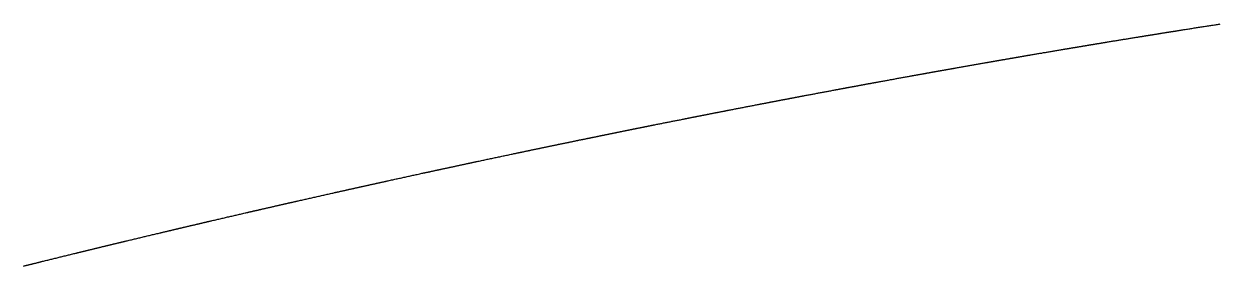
# Model space of a CAD drawing. Header units: millimetres. Extents: x 0 to 2438, y 0 to 1219.
# Drawn here: x 779.958 to 782.668, y 122.221 to 122.769 of the extents above; entities that cross this region are included whole.
import ezdxf

# ---------------------------------------------------------------- set-up
doc = ezdxf.new("R2010")
doc.units = ezdxf.units.MM
doc.layers.add('CUT', color=7, linetype='Continuous')

msp = doc.modelspace()

# ---------------------------------------------------------------- linework, layer by layer
at = {"layer": 'CUT'}
msp.add_lwpolyline([(779.9572, 122.2208), (779.9583, 122.2211), (779.9595, 122.2214), (779.9606, 122.2217), (779.9618, 122.222), (779.963, 122.2223), (779.9641, 122.2225), (779.9653, 122.2228), (779.9664, 122.2231), (779.9676, 122.2234), (779.9688, 122.2237), (779.9699, 122.224), (779.9711, 122.2243), (779.9723, 122.2246), (779.9734, 122.2249), (779.9746, 122.2251), (779.9757, 122.2254), (779.9769, 122.2257), (779.9781, 122.226), (779.9792, 122.2263), (779.9804, 122.2266), (779.9815, 122.2269), (779.9827, 122.2272), (779.9839, 122.2274), (779.985, 122.2277), (779.9862, 122.228), (779.9873, 122.2283), (779.9885, 122.2286), (779.9896, 122.2289), (779.9908, 122.2292), (779.992, 122.2295), (779.9932, 122.2298), (779.9944, 122.2301), (779.9955, 122.2303), (779.9964, 122.2306), (779.9974, 122.2308), (779.9986, 122.2311), (780.0001, 122.2315), (780.0021, 122.232), (780.0044, 122.2325), (780.007, 122.2332), (780.0095, 122.2338), (780.012, 122.2344), (780.0143, 122.235), (780.0166, 122.2355), (780.0189, 122.2361), (780.0212, 122.2367), (780.0236, 122.2372), (780.026, 122.2378), (780.0283, 122.2384), (780.0307, 122.239), (780.033, 122.2396), (780.0354, 122.2401), (780.0377, 122.2407), (780.0401, 122.2413), (780.0424, 122.2419), (780.0448, 122.2424), (780.0471, 122.243), (780.0495, 122.2436), (780.0519, 122.2442), (780.0542, 122.2448), (780.0565, 122.2453), (780.0588, 122.2459), (780.0611, 122.2465), (780.0635, 122.247), (780.0659, 122.2476), (780.0685, 122.2482), (780.071, 122.2489), (780.0733, 122.2494), (780.0753, 122.2499), (780.0769, 122.2503), (780.0781, 122.2506), (780.0791, 122.2508), (780.0801, 122.2511), (780.0812, 122.2513), (780.0824, 122.2516), (780.0836, 122.2519), (780.0848, 122.2522), (780.0861, 122.2525), (780.0872, 122.2528), (780.0884, 122.2531), (780.0896, 122.2534), (780.0908, 122.2537), (780.092, 122.254), (780.0932, 122.2543), (780.0944, 122.2546), (780.0955, 122.2548), (780.0967, 122.2551), (780.0979, 122.2554), (780.0991, 122.2557), (780.1003, 122.256), (780.1015, 122.2563), (780.1027, 122.2566), (780.1039, 122.2569), (780.1051, 122.2572), (780.1062, 122.2574), (780.1074, 122.2577), (780.1086, 122.258), (780.1098, 122.2583), (780.111, 122.2586), (780.1122, 122.2589), (780.1134, 122.2592), (780.1146, 122.2595), (780.1158, 122.2598), (780.1169, 122.26), (780.1181, 122.2603), (780.1193, 122.2606), (780.1205, 122.2609), (780.1217, 122.2612), (780.1229, 122.2615), (780.1241, 122.2618), (780.1253, 122.2621), (780.1265, 122.2624), (780.1276, 122.2626), (780.1288, 122.2629), (780.13, 122.2632), (780.1312, 122.2635), (780.1324, 122.2638), (780.1336, 122.2641), (780.1348, 122.2644), (780.136, 122.2647), (780.1372, 122.2649), (780.1384, 122.2652), (780.1395, 122.2655), (780.1407, 122.2658), (780.1419, 122.2661), (780.1431, 122.2664), (780.1443, 122.2667), (780.1455, 122.267), (780.1467, 122.2672), (780.1479, 122.2675), (780.1491, 122.2678), (780.1503, 122.2681), (780.1514, 122.2684), (780.1526, 122.2687), (780.1538, 122.269), (780.155, 122.2693), (780.1562, 122.2695), (780.1574, 122.2698), (780.1586, 122.2701), (780.1598, 122.2704), (780.161, 122.2707), (780.1621, 122.271), (780.1633, 122.2713), (780.1645, 122.2715), (780.1657, 122.2718), (780.1669, 122.2721), (780.1681, 122.2724), (780.1693, 122.2727), (780.1705, 122.273), (780.1717, 122.2733), (780.1729, 122.2736), (780.1741, 122.2738), (780.1752, 122.2741), (780.1764, 122.2744), (780.1776, 122.2747), (780.1788, 122.275), (780.18, 122.2753), (780.1812, 122.2756), (780.1825, 122.2759), (780.1837, 122.2761), (780.1848, 122.2764), (780.1857, 122.2766), (780.1868, 122.2769), (780.188, 122.2772), (780.1895, 122.2776), (780.1916, 122.278), (780.1939, 122.2786), (780.1965, 122.2792), (780.1991, 122.2799), (780.2016, 122.2805), (780.204, 122.281), (780.2064, 122.2816), (780.2087, 122.2822), (780.2111, 122.2827), (780.2135, 122.2833), (780.2159, 122.2839), (780.2183, 122.2844), (780.2207, 122.285), (780.2231, 122.2856), (780.2255, 122.2862), (780.2279, 122.2867), (780.2303, 122.2873), (780.2327, 122.2879), (780.2351, 122.2885), (780.2375, 122.289), (780.24, 122.2896), (780.2424, 122.2902), (780.2448, 122.2907), (780.2471, 122.2913), (780.2495, 122.2919), (780.2518, 122.2924), (780.2542, 122.293), (780.2567, 122.2936), (780.2594, 122.2942), (780.2619, 122.2948), (780.2643, 122.2954), (780.2664, 122.2959), (780.2679, 122.2963), (780.2692, 122.2965), (780.2702, 122.2968), (780.2712, 122.297), (780.2723, 122.2973), (780.2735, 122.2976), (780.2748, 122.2979), (780.276, 122.2982), (780.2773, 122.2985), (780.2785, 122.2988), (780.2797, 122.299), (780.2809, 122.2993), (780.2821, 122.2996), (780.2833, 122.2999), (780.2845, 122.3002), (780.2857, 122.3005), (780.2869, 122.3008), (780.2881, 122.301), (780.2894, 122.3013), (780.2906, 122.3016), (780.2918, 122.3019), (780.293, 122.3022), (780.2942, 122.3025), (780.2954, 122.3028), (780.2966, 122.303), (780.2978, 122.3033), (780.299, 122.3036), (780.3003, 122.3039), (780.3015, 122.3042), (780.3027, 122.3045), (780.3039, 122.3048), (780.3051, 122.305), (780.3063, 122.3053), (780.3075, 122.3056), (780.3087, 122.3059), (780.3099, 122.3062), (780.3111, 122.3065), (780.3124, 122.3068), (780.3136, 122.307), (780.3148, 122.3073), (780.316, 122.3076), (780.3172, 122.3079), (780.3184, 122.3082), (780.3196, 122.3085), (780.3208, 122.3087), (780.322, 122.309), (780.3233, 122.3093), (780.3245, 122.3096), (780.3257, 122.3099), (780.3269, 122.3102), (780.3281, 122.3105), (780.3293, 122.3107), (780.3305, 122.311), (780.3317, 122.3113), (780.333, 122.3116), (780.3342, 122.3119), (780.3354, 122.3122), (780.3366, 122.3124), (780.3378, 122.3127), (780.339, 122.313), (780.3402, 122.3133), (780.3414, 122.3136), (780.3427, 122.3139), (780.3439, 122.3142), (780.3451, 122.3144), (780.3463, 122.3147), (780.3475, 122.315), (780.3487, 122.3153), (780.3499, 122.3156), (780.3511, 122.3159), (780.3523, 122.3161), (780.3536, 122.3164), (780.3548, 122.3167), (780.356, 122.317), (780.3572, 122.3173), (780.3584, 122.3176), (780.3596, 122.3178), (780.3608, 122.3181), (780.362, 122.3184), (780.3632, 122.3187), (780.3645, 122.319), (780.3657, 122.3193), (780.3669, 122.3195), (780.3681, 122.3198), (780.3693, 122.3201), (780.3705, 122.3204), (780.3717, 122.3207), (780.373, 122.321), (780.3742, 122.3213), (780.3755, 122.3215), (780.3767, 122.3218), (780.3778, 122.3221), (780.3788, 122.3223), (780.3798, 122.3226), (780.3811, 122.3228), (780.3826, 122.3232), (780.3847, 122.3237), (780.3872, 122.3243), (780.3898, 122.3249), (780.3924, 122.3255), (780.395, 122.3261), (780.3974, 122.3267), (780.3998, 122.3272), (780.4022, 122.3278), (780.4047, 122.3283), (780.4071, 122.3289), (780.4096, 122.3295), (780.412, 122.3301), (780.4145, 122.3306), (780.417, 122.3312), (780.4194, 122.3318), (780.4218, 122.3323), (780.4243, 122.3329), (780.4267, 122.3335), (780.4292, 122.334), (780.4316, 122.3346), (780.4341, 122.3352), (780.4366, 122.3357), (780.439, 122.3363), (780.4414, 122.3369), (780.4438, 122.3374), (780.4462, 122.338), (780.4487, 122.3385), (780.4512, 122.3391), (780.4539, 122.3397), (780.4565, 122.3403), (780.459, 122.3409), (780.461, 122.3414), (780.4627, 122.3418), (780.4639, 122.342), (780.465, 122.3423), (780.466, 122.3425), (780.4671, 122.3428), (780.4684, 122.3431), (780.4697, 122.3434), (780.471, 122.3437), (780.4722, 122.344), (780.4735, 122.3442), (780.4747, 122.3445), (780.4759, 122.3448), (780.4771, 122.3451), (780.4784, 122.3454), (780.4796, 122.3457), (780.4809, 122.3459), (780.4821, 122.3462), (780.4833, 122.3465), (780.4846, 122.3468), (780.4858, 122.3471), (780.487, 122.3474), (780.4883, 122.3476), (780.4895, 122.3479), (780.4908, 122.3482), (780.492, 122.3485), (780.4932, 122.3488), (780.4945, 122.3491), (780.4957, 122.3493), (780.497, 122.3496), (780.4982, 122.3499), (780.4994, 122.3502), (780.5007, 122.3505), (780.5019, 122.3508), (780.5031, 122.3511), (780.5044, 122.3513), (780.5056, 122.3516), (780.5069, 122.3519), (780.5081, 122.3522), (780.5093, 122.3525), (780.5106, 122.3528), (780.5118, 122.353), (780.5131, 122.3533), (780.5143, 122.3536), (780.5155, 122.3539), (780.5168, 122.3542), (780.518, 122.3544), (780.5192, 122.3547), (780.5205, 122.355), (780.5217, 122.3553), (780.523, 122.3556), (780.5242, 122.3559), (780.5254, 122.3561), (780.5267, 122.3564), (780.5279, 122.3567), (780.5292, 122.357), (780.5304, 122.3573), (780.5316, 122.3576), (780.5329, 122.3578), (780.5341, 122.3581), (780.5353, 122.3584), (780.5366, 122.3587), (780.5378, 122.359), (780.5391, 122.3593), (780.5403, 122.3595), (780.5415, 122.3598), (780.5428, 122.3601), (780.544, 122.3604), (780.5453, 122.3607), (780.5465, 122.3609), (780.5477, 122.3612), (780.549, 122.3615), (780.5502, 122.3618), (780.5515, 122.3621), (780.5527, 122.3624), (780.5539, 122.3626), (780.5552, 122.3629), (780.5564, 122.3632), (780.5576, 122.3635), (780.5589, 122.3638), (780.5601, 122.364), (780.5614, 122.3643), (780.5626, 122.3646), (780.5639, 122.3649), (780.5651, 122.3652), (780.5663, 122.3654), (780.5675, 122.3657), (780.5688, 122.366), (780.57, 122.3663), (780.5713, 122.3666), (780.5726, 122.3669), (780.5739, 122.3672), (780.575, 122.3674), (780.576, 122.3676), (780.5771, 122.3679), (780.5783, 122.3682), (780.58, 122.3685), (780.5821, 122.369), (780.5846, 122.3696), (780.5872, 122.3702), (780.5899, 122.3708), (780.5925, 122.3714), (780.595, 122.3719), (780.5975, 122.3725), (780.5999, 122.3731), (780.6024, 122.3736), (780.6049, 122.3742), (780.6074, 122.3747), (780.6099, 122.3753), (780.6124, 122.3759), (780.6149, 122.3764), (780.6174, 122.377), (780.6199, 122.3776), (780.6224, 122.3781), (780.6249, 122.3787), (780.6274, 122.3792), (780.6299, 122.3798), (780.6324, 122.3804), (780.6349, 122.3809), (780.6374, 122.3815), (780.6399, 122.382), (780.6423, 122.3826), (780.6448, 122.3831), (780.6473, 122.3837), (780.6499, 122.3843), (780.6526, 122.3849), (780.6553, 122.3855), (780.6578, 122.386), (780.6599, 122.3865), (780.6615, 122.3869), (780.6628, 122.3872), (780.6639, 122.3874), (780.6649, 122.3876), (780.6661, 122.3879), (780.6673, 122.3882), (780.6686, 122.3885), (780.6699, 122.3888), (780.6712, 122.3891), (780.6725, 122.3893), (780.6737, 122.3896), (780.675, 122.3899), (780.6762, 122.3902), (780.6775, 122.3905), (780.6788, 122.3907), (780.68, 122.391), (780.6813, 122.3913), (780.6825, 122.3916), (780.6838, 122.3919), (780.685, 122.3921), (780.6863, 122.3924), (780.6876, 122.3927), (780.6888, 122.393), (780.6901, 122.3933), (780.6913, 122.3935), (780.6926, 122.3938), (780.6938, 122.3941), (780.6951, 122.3944), (780.6964, 122.3947), (780.6976, 122.3949), (780.6989, 122.3952), (780.7002, 122.3955), (780.7014, 122.3958), (780.7027, 122.3961), (780.7039, 122.3963), (780.7052, 122.3966), (780.7064, 122.3969), (780.7077, 122.3972), (780.709, 122.3975), (780.7102, 122.3977), (780.7115, 122.398), (780.7127, 122.3983), (780.714, 122.3986), (780.7153, 122.3989), (780.7165, 122.3991), (780.7178, 122.3994), (780.719, 122.3997), (780.7203, 122.4), (780.7216, 122.4002), (780.7228, 122.4005), (780.7241, 122.4008), (780.7253, 122.4011), (780.7266, 122.4014), (780.7278, 122.4016), (780.7291, 122.4019), (780.7304, 122.4022), (780.7316, 122.4025), (780.7329, 122.4028), (780.7341, 122.403), (780.7354, 122.4033), (780.7367, 122.4036), (780.7379, 122.4039), (780.7392, 122.4041), (780.7404, 122.4044), (780.7417, 122.4047), (780.743, 122.405), (780.7442, 122.4053), (780.7455, 122.4055), (780.7467, 122.4058), (780.748, 122.4061), (780.7493, 122.4064), (780.7505, 122.4067), (780.7518, 122.4069), (780.753, 122.4072), (780.7543, 122.4075), (780.7556, 122.4078), (780.7568, 122.408), (780.7581, 122.4083), (780.7593, 122.4086), (780.7606, 122.4089), (780.7619, 122.4092), (780.7631, 122.4094), (780.7644, 122.4097), (780.7656, 122.41), (780.7669, 122.4103), (780.7681, 122.4105), (780.7694, 122.4108), (780.7707, 122.4111), (780.772, 122.4114), (780.7733, 122.4117), (780.7745, 122.4119), (780.7757, 122.4122), (780.7767, 122.4124), (780.7778, 122.4127), (780.7791, 122.4129), (780.7807, 122.4133), (780.7829, 122.4138), (780.7854, 122.4143), (780.7881, 122.4149), (780.7909, 122.4155), (780.7935, 122.4161), (780.7961, 122.4167), (780.7985, 122.4172), (780.801, 122.4178), (780.8035, 122.4183), (780.8061, 122.4189), (780.8086, 122.4194), (780.8111, 122.42), (780.8137, 122.4205), (780.8162, 122.4211), (780.8188, 122.4216), (780.8213, 122.4222), (780.8238, 122.4227), (780.8264, 122.4233), (780.8289, 122.4238), (780.8314, 122.4244), (780.834, 122.425), (780.8365, 122.4255), (780.8391, 122.4261), (780.8416, 122.4266), (780.8441, 122.4272), (780.8465, 122.4277), (780.8491, 122.4282), (780.8517, 122.4288), (780.8545, 122.4294), (780.8572, 122.43), (780.8597, 122.4306), (780.8619, 122.431), (780.8635, 122.4314), (780.8648, 122.4317), (780.8659, 122.4319), (780.867, 122.4321), (780.8681, 122.4324), (780.8694, 122.4327), (780.8707, 122.4329), (780.8721, 122.4332), (780.8734, 122.4335), (780.8747, 122.4338), (780.8759, 122.4341), (780.8772, 122.4343), (780.8785, 122.4346), (780.8797, 122.4349), (780.881, 122.4352), (780.8823, 122.4354), (780.8836, 122.4357), (780.8848, 122.436), (780.8861, 122.4363), (780.8874, 122.4365), (780.8887, 122.4368), (780.8899, 122.4371), (780.8912, 122.4374), (780.8925, 122.4377), (780.8938, 122.4379), (780.895, 122.4382), (780.8963, 122.4385), (780.8976, 122.4388), (780.8989, 122.439), (780.9001, 122.4393), (780.9014, 122.4396), (780.9027, 122.4399), (780.904, 122.4401), (780.9053, 122.4404), (780.9065, 122.4407), (780.9078, 122.441), (780.9091, 122.4412), (780.9103, 122.4415), (780.9116, 122.4418), (780.9129, 122.4421), (780.9142, 122.4423), (780.9155, 122.4426), (780.9167, 122.4429), (780.918, 122.4432), (780.9193, 122.4434), (780.9206, 122.4437), (780.9218, 122.444), (780.9231, 122.4443), (780.9244, 122.4445), (780.9257, 122.4448), (780.927, 122.4451), (780.9282, 122.4453), (780.9295, 122.4456), (780.9308, 122.4459), (780.9321, 122.4462), (780.9333, 122.4464), (780.9346, 122.4467), (780.9359, 122.447), (780.9372, 122.4473), (780.9384, 122.4475), (780.9397, 122.4478), (780.941, 122.4481), (780.9423, 122.4484), (780.9435, 122.4486), (780.9448, 122.4489), (780.9461, 122.4492), (780.9474, 122.4495), (780.9487, 122.4497), (780.9499, 122.45), (780.9512, 122.4503), (780.9525, 122.4505), (780.9538, 122.4508), (780.955, 122.4511), (780.9563, 122.4514), (780.9576, 122.4516), (780.9589, 122.4519), (780.9601, 122.4522), (780.9614, 122.4525), (780.9627, 122.4527), (780.964, 122.453), (780.9653, 122.4533), (780.9665, 122.4536), (780.9678, 122.4538), (780.9691, 122.4541), (780.9703, 122.4544), (780.9716, 122.4546), (780.9729, 122.4549), (780.9742, 122.4552), (780.9755, 122.4555), (780.9769, 122.4558), (780.9781, 122.456), (780.9793, 122.4563), (780.9804, 122.4565), (780.9814, 122.4567), (780.9827, 122.457), (780.9844, 122.4574), (780.9866, 122.4578), (780.9891, 122.4584), (780.9919, 122.459), (780.9947, 122.4595), (780.9973, 122.4601), (780.9999, 122.4607), (781.0024, 122.4612), (781.0049, 122.4617), (781.0074, 122.4623), (781.01, 122.4628), (781.0126, 122.4634), (781.0152, 122.4639), (781.0177, 122.4644), (781.0203, 122.465), (781.0229, 122.4655), (781.0254, 122.4661), (781.028, 122.4666), (781.0305, 122.4672), (781.0331, 122.4677), (781.0357, 122.4682), (781.0382, 122.4688), (781.0408, 122.4693), (781.0434, 122.4699), (781.0459, 122.4704), (781.0484, 122.4709), (781.0509, 122.4715), (781.0535, 122.472), (781.0562, 122.4726), (781.0589, 122.4732), (781.0617, 122.4737), (781.0642, 122.4743), (781.0664, 122.4747), (781.0681, 122.4751), (781.0694, 122.4754), (781.0705, 122.4756), (781.0716, 122.4758), (781.0727, 122.4761), (781.074, 122.4763), (781.0754, 122.4766), (781.0767, 122.4769), (781.078, 122.4772), (781.0793, 122.4774), (781.0806, 122.4777), (781.0819, 122.478), (781.0831, 122.4782), (781.0844, 122.4785), (781.0857, 122.4788), (781.087, 122.479), (781.0883, 122.4793), (781.0896, 122.4796), (781.0909, 122.4799), (781.0921, 122.4801), (781.0934, 122.4804), (781.0947, 122.4807), (781.096, 122.4809), (781.0973, 122.4812), (781.0986, 122.4815), (781.0999, 122.4817), (781.1011, 122.482), (781.1024, 122.4823), (781.1037, 122.4825), (781.105, 122.4828), (781.1063, 122.4831), (781.1076, 122.4834), (781.1089, 122.4836), (781.1101, 122.4839), (781.1114, 122.4842), (781.1127, 122.4844), (781.114, 122.4847), (781.1153, 122.485), (781.1166, 122.4852), (781.1179, 122.4855), (781.1191, 122.4858), (781.1204, 122.486), (781.1217, 122.4863), (781.123, 122.4866), (781.1243, 122.4868), (781.1256, 122.4871), (781.1269, 122.4874), (781.1282, 122.4876), (781.1294, 122.4879), (781.1307, 122.4882), (781.132, 122.4885), (781.1333, 122.4887), (781.1346, 122.489), (781.1359, 122.4893), (781.1372, 122.4895), (781.1385, 122.4898), (781.1397, 122.4901), (781.141, 122.4903), (781.1423, 122.4906), (781.1436, 122.4909), (781.1449, 122.4911), (781.1462, 122.4914), (781.1475, 122.4917), (781.1487, 122.4919), (781.15, 122.4922), (781.1513, 122.4925), (781.1526, 122.4927), (781.1539, 122.493), (781.1552, 122.4933), (781.1565, 122.4935), (781.1578, 122.4938), (781.159, 122.4941), (781.1603, 122.4943), (781.1616, 122.4946), (781.1629, 122.4949), (781.1642, 122.4951), (781.1655, 122.4954), (781.1668, 122.4957), (781.168, 122.4959), (781.1693, 122.4962), (781.1706, 122.4965), (781.1719, 122.4967), (781.1732, 122.497), (781.1745, 122.4973), (781.1758, 122.4975), (781.1771, 122.4978), (781.1783, 122.4981), (781.1796, 122.4983), (781.1809, 122.4986), (781.1822, 122.4989), (781.1835, 122.4991), (781.1848, 122.4994), (781.186, 122.4997), (781.1873, 122.4999), (781.1886, 122.5002), (781.1899, 122.5005), (781.1913, 122.5007), (781.1927, 122.501), (781.1941, 122.5013), (781.1956, 122.5016), (781.197, 122.5019), (781.1984, 122.5022), (781.1998, 122.5025), (781.2012, 122.5028), (781.2026, 122.5031), (781.204, 122.5034), (781.2054, 122.5036), (781.2068, 122.5039), (781.2082, 122.5042), (781.2096, 122.5045), (781.211, 122.5048), (781.2124, 122.5051), (781.2138, 122.5054), (781.2152, 122.5057), (781.2166, 122.506), (781.2181, 122.5062), (781.2195, 122.5065), (781.2209, 122.5068), (781.2223, 122.5071), (781.2237, 122.5074), (781.225, 122.5077), (781.2264, 122.508), (781.2278, 122.5082), (781.2293, 122.5086), (781.2309, 122.5089), (781.2325, 122.5092), (781.2339, 122.5095), (781.2349, 122.5097), (781.2355, 122.5098), (781.2356, 122.5098), (781.2356, 122.5098), (781.2357, 122.5099), (781.2359, 122.5099), (781.236, 122.5099), (781.2362, 122.51), (781.2363, 122.51), (781.2364, 122.51), (781.2365, 122.51), (781.2366, 122.51), (781.2367, 122.5101), (781.2368, 122.5101), (781.237, 122.5101), (781.2371, 122.5101), (781.2372, 122.5102), (781.2373, 122.5102), (781.2374, 122.5102), (781.2376, 122.5102), (781.2377, 122.5103), (781.2378, 122.5103), (781.2379, 122.5103), (781.238, 122.5103), (781.2382, 122.5104), (781.2383, 122.5104), (781.2384, 122.5104), (781.2385, 122.5104), (781.2386, 122.5105), (781.2388, 122.5105), (781.2389, 122.5105), (781.239, 122.5105), (781.2391, 122.5106), (781.2392, 122.5106), (781.2394, 122.5106), (781.2395, 122.5106), (781.2396, 122.5107), (781.2397, 122.5107), (781.2398, 122.5107), (781.2399, 122.5107), (781.2401, 122.5108), (781.2402, 122.5108), (781.2403, 122.5108), (781.2404, 122.5108), (781.2405, 122.5109), (781.2407, 122.5109), (781.2408, 122.5109), (781.2409, 122.5109), (781.241, 122.511), (781.2411, 122.511), (781.2413, 122.511), (781.2414, 122.511), (781.2415, 122.5111), (781.2416, 122.5111), (781.2417, 122.5111), (781.2418, 122.5111), (781.242, 122.5111), (781.2421, 122.5112), (781.2422, 122.5112), (781.2423, 122.5112), (781.2424, 122.5112), (781.2426, 122.5113), (781.2427, 122.5113), (781.2428, 122.5113), (781.2429, 122.5113), (781.243, 122.5114), (781.2432, 122.5114), (781.2433, 122.5114), (781.2434, 122.5114), (781.2435, 122.5115), (781.2436, 122.5115), (781.2438, 122.5115), (781.2439, 122.5115), (781.244, 122.5116), (781.2441, 122.5116), (781.2442, 122.5116), (781.2444, 122.5116), (781.2445, 122.5117), (781.2446, 122.5117), (781.2447, 122.5117), (781.2448, 122.5117), (781.245, 122.5118), (781.245, 122.5118), (781.2452, 122.5118), (781.2453, 122.5118), (781.2454, 122.5119), (781.2456, 122.5119), (781.2458, 122.5119), (781.2459, 122.5119), (781.2459, 122.512), (781.2459, 122.512), (781.2464, 122.5121), (781.2472, 122.5122), (781.2484, 122.5125), (781.2497, 122.5127), (781.2511, 122.513), (781.2524, 122.5133), (781.2535, 122.5135), (781.2547, 122.5137), (781.2558, 122.514), (781.257, 122.5142), (781.2581, 122.5145), (781.2593, 122.5147), (781.2605, 122.5149), (781.2617, 122.5152), (781.2629, 122.5154), (781.264, 122.5157), (781.2652, 122.5159), (781.2664, 122.5161), (781.2676, 122.5164), (781.2688, 122.5166), (781.2699, 122.5169), (781.2711, 122.5171), (781.2723, 122.5173), (781.2735, 122.5176), (781.2746, 122.5178), (781.2758, 122.5181), (781.277, 122.5183), (781.2782, 122.5185), (781.2794, 122.5188), (781.2806, 122.519), (781.2817, 122.5193), (781.2829, 122.5195), (781.2841, 122.5197), (781.2852, 122.52), (781.2862, 122.5202), (781.2873, 122.5204), (781.2883, 122.5206), (781.2893, 122.5208), (781.2904, 122.521), (781.2915, 122.5212), (781.2925, 122.5215), (781.2936, 122.5217), (781.2947, 122.5219), (781.2957, 122.5221), (781.2968, 122.5223), (781.2978, 122.5225), (781.2989, 122.5227), (781.2999, 122.523), (781.301, 122.5232), (781.3021, 122.5234), (781.3031, 122.5236), (781.3042, 122.5238), (781.3052, 122.524), (781.3063, 122.5242), (781.3074, 122.5245), (781.3084, 122.5247), (781.3095, 122.5249), (781.3105, 122.5251), (781.3116, 122.5253), (781.3127, 122.5255), (781.3137, 122.5257), (781.3148, 122.526), (781.3158, 122.5262), (781.3169, 122.5264), (781.3179, 122.5266), (781.319, 122.5268), (781.3201, 122.527), (781.3211, 122.5272), (781.3222, 122.5275), (781.3232, 122.5277), (781.3243, 122.5279), (781.3254, 122.5281), (781.3264, 122.5283), (781.3275, 122.5285), (781.3285, 122.5287), (781.3296, 122.529), (781.3306, 122.5292), (781.3317, 122.5294), (781.3328, 122.5296), (781.3338, 122.5298), (781.3349, 122.53), (781.3359, 122.5302), (781.337, 122.5304), (781.3381, 122.5307), (781.3391, 122.5309), (781.3402, 122.5311), (781.3412, 122.5313), (781.3423, 122.5315), (781.3434, 122.5317), (781.3444, 122.5319), (781.3455, 122.5322), (781.3465, 122.5324), (781.3476, 122.5326), (781.3487, 122.5328), (781.3497, 122.533), (781.3508, 122.5332), (781.3518, 122.5334), (781.3529, 122.5336), (781.3539, 122.5339), (781.355, 122.5341), (781.3561, 122.5343), (781.3571, 122.5345), (781.3582, 122.5347), (781.3592, 122.5349), (781.3603, 122.5351), (781.3614, 122.5353), (781.3624, 122.5356), (781.3635, 122.5358), (781.3645, 122.536), (781.3656, 122.5362), (781.3667, 122.5364), (781.3677, 122.5366), (781.3688, 122.5368), (781.3698, 122.537), (781.3709, 122.5373), (781.372, 122.5375), (781.373, 122.5377), (781.3741, 122.5379), (781.3751, 122.5381), (781.3762, 122.5383), (781.3773, 122.5385), (781.3784, 122.5388), (781.3795, 122.539), (781.3805, 122.5392), (781.3815, 122.5394), (781.3824, 122.5396), (781.3833, 122.5397), (781.3843, 122.54), (781.3857, 122.5402), (781.3875, 122.5406), (781.3896, 122.541), (781.3919, 122.5415), (781.3942, 122.5419), (781.3964, 122.5424), (781.3985, 122.5428), (781.4006, 122.5432), (781.4027, 122.5436), (781.4048, 122.544), (781.4069, 122.5445), (781.409, 122.5449), (781.4112, 122.5453), (781.4133, 122.5457), (781.4154, 122.5461), (781.4175, 122.5466), (781.4196, 122.547), (781.4218, 122.5474), (781.4239, 122.5478), (781.426, 122.5483), (781.4281, 122.5487), (781.4302, 122.5491), (781.4324, 122.5495), (781.4345, 122.5499), (781.4366, 122.5504), (781.4387, 122.5508), (781.4407, 122.5512), (781.4429, 122.5516), (781.4451, 122.552), (781.4474, 122.5525), (781.4496, 122.5529), (781.4518, 122.5534), (781.4536, 122.5537), (781.4549, 122.554), (781.456, 122.5542), (781.4569, 122.5544), (781.4578, 122.5546), (781.4588, 122.5547), (781.4598, 122.555), (781.4609, 122.5552), (781.462, 122.5554), (781.4631, 122.5556), (781.4642, 122.5558), (781.4652, 122.556), (781.4663, 122.5562), (781.4673, 122.5564), (781.4684, 122.5566), (781.4695, 122.5569), (781.4705, 122.5571), (781.4716, 122.5573), (781.4726, 122.5575), (781.4737, 122.5577), (781.4748, 122.5579), (781.4758, 122.5581), (781.4769, 122.5583), (781.4779, 122.5585), (781.479, 122.5587), (781.4801, 122.5589), (781.4811, 122.5592), (781.4822, 122.5594), (781.4832, 122.5596), (781.4843, 122.5598), (781.4854, 122.56), (781.4864, 122.5602), (781.4875, 122.5604), (781.4885, 122.5606), (781.4896, 122.5608), (781.4907, 122.561), (781.4917, 122.5612), (781.4928, 122.5614), (781.4938, 122.5617), (781.4949, 122.5619), (781.496, 122.5621), (781.497, 122.5623), (781.4981, 122.5625), (781.4991, 122.5627), (781.5002, 122.5629), (781.5013, 122.5631), (781.5023, 122.5633), (781.5034, 122.5635), (781.5044, 122.5637), (781.5055, 122.5639), (781.5066, 122.5642), (781.5076, 122.5644), (781.5087, 122.5646), (781.5098, 122.5648), (781.5108, 122.565), (781.5119, 122.5652), (781.5129, 122.5654), (781.514, 122.5656), (781.5151, 122.5658), (781.5161, 122.566), (781.5172, 122.5662), (781.5182, 122.5664), (781.5193, 122.5666), (781.5204, 122.5669), (781.5214, 122.5671), (781.5225, 122.5673), (781.5235, 122.5675), (781.5246, 122.5677), (781.5257, 122.5679), (781.5267, 122.5681), (781.5278, 122.5683), (781.5288, 122.5685), (781.5299, 122.5687), (781.531, 122.5689), (781.532, 122.5691), (781.5331, 122.5693), (781.5341, 122.5695), (781.5352, 122.5698), (781.5363, 122.57), (781.5373, 122.5702), (781.5384, 122.5704), (781.5394, 122.5706), (781.5405, 122.5708), (781.5416, 122.571), (781.5426, 122.5712), (781.5437, 122.5714), (781.5447, 122.5716), (781.5458, 122.5718), (781.5469, 122.572), (781.548, 122.5722), (781.5491, 122.5725), (781.5501, 122.5727), (781.5511, 122.5729), (781.552, 122.573), (781.5529, 122.5732), (781.554, 122.5734), (781.5554, 122.5737), (781.5572, 122.574), (781.5593, 122.5744), (781.5616, 122.5749), (781.5639, 122.5753), (781.5661, 122.5758), (781.5682, 122.5762), (781.5703, 122.5766), (781.5724, 122.577), (781.5745, 122.5774), (781.5766, 122.5778), (781.5788, 122.5782), (781.5809, 122.5786), (781.5831, 122.579), (781.5852, 122.5795), (781.5873, 122.5799), (781.5894, 122.5803), (781.5916, 122.5807), (781.5937, 122.5811), (781.5958, 122.5815), (781.598, 122.5819), (781.6001, 122.5823), (781.6022, 122.5828), (781.6044, 122.5832), (781.6065, 122.5836), (781.6086, 122.584), (781.6107, 122.5844), (781.6128, 122.5848), (781.615, 122.5852), (781.6173, 122.5857), (781.6196, 122.5861), (781.6217, 122.5865), (781.6235, 122.5868), (781.6249, 122.5871), (781.626, 122.5873), (781.6269, 122.5875), (781.6278, 122.5877), (781.6288, 122.5879), (781.6298, 122.5881), (781.631, 122.5883), (781.6321, 122.5885), (781.6332, 122.5887), (781.6342, 122.5889), (781.6353, 122.5891), (781.6363, 122.5893), (781.6374, 122.5895), (781.6385, 122.5897), (781.6396, 122.5899), (781.6406, 122.5901), (781.6417, 122.5903), (781.6428, 122.5905), (781.6438, 122.5907), (781.6449, 122.5909), (781.646, 122.5912), (781.647, 122.5914), (781.6481, 122.5916), (781.6492, 122.5918), (781.6503, 122.592), (781.6513, 122.5922), (781.6524, 122.5924), (781.6535, 122.5926), (781.6545, 122.5928), (781.6556, 122.593), (781.6567, 122.5932), (781.6577, 122.5934), (781.6588, 122.5936), (781.6599, 122.5938), (781.6609, 122.594), (781.662, 122.5942), (781.6631, 122.5944), (781.6642, 122.5946), (781.6652, 122.5948), (781.6663, 122.595), (781.6674, 122.5952), (781.6684, 122.5954), (781.6695, 122.5956), (781.6706, 122.5959), (781.6716, 122.5961), (781.6727, 122.5963), (781.6738, 122.5965), (781.6748, 122.5967), (781.6759, 122.5969), (781.677, 122.5971), (781.6781, 122.5973), (781.6791, 122.5975), (781.6802, 122.5977), (781.6813, 122.5979), (781.6823, 122.5981), (781.6834, 122.5983), (781.6845, 122.5985), (781.6855, 122.5987), (781.6866, 122.5989), (781.6877, 122.5991), (781.6888, 122.5993), (781.6898, 122.5995), (781.6909, 122.5997), (781.692, 122.5999), (781.693, 122.6001), (781.6941, 122.6003), (781.6952, 122.6005), (781.6962, 122.6007), (781.6973, 122.6009), (781.6984, 122.6011), (781.6995, 122.6013), (781.7005, 122.6015), (781.7016, 122.6017), (781.7027, 122.6019), (781.7037, 122.6022), (781.7048, 122.6024), (781.7059, 122.6026), (781.7069, 122.6028), (781.708, 122.603), (781.7091, 122.6032), (781.7101, 122.6034), (781.7112, 122.6036), (781.7123, 122.6038), (781.7133, 122.604), (781.7144, 122.6042), (781.7155, 122.6044), (781.7165, 122.6046), (781.7176, 122.6048), (781.7188, 122.605), (781.7199, 122.6052), (781.7209, 122.6054), (781.7219, 122.6056), (781.7228, 122.6058), (781.7237, 122.6059), (781.7248, 122.6061), (781.7262, 122.6064), (781.728, 122.6067), (781.7301, 122.6071), (781.7324, 122.6076), (781.7347, 122.608), (781.737, 122.6084), (781.7391, 122.6088), (781.7412, 122.6092), (781.7433, 122.6096), (781.7454, 122.61), (781.7475, 122.6104), (781.7497, 122.6108), (781.7518, 122.6112), (781.754, 122.6116), (781.7561, 122.612), (781.7583, 122.6124), (781.7604, 122.6128), (781.7625, 122.6132), (781.7647, 122.6136), (781.7668, 122.614), (781.7689, 122.6144), (781.7711, 122.6148), (781.7732, 122.6152), (781.7754, 122.6156), (781.7775, 122.616), (781.7796, 122.6164), (781.7817, 122.6168), (781.7838, 122.6172), (781.786, 122.6176), (781.7884, 122.6181), (781.7907, 122.6185), (781.7928, 122.6189), (781.7946, 122.6192), (781.796, 122.6195), (781.7971, 122.6197), (781.798, 122.6199), (781.7989, 122.62), (781.7998, 122.6202), (781.8009, 122.6204), (781.802, 122.6206), (781.8031, 122.6208), (781.8042, 122.621), (781.8053, 122.6212), (781.8064, 122.6214), (781.8074, 122.6216), (781.8085, 122.6218), (781.8095, 122.622), (781.8106, 122.6222), (781.8117, 122.6224), (781.8127, 122.6226), (781.8138, 122.6228), (781.8149, 122.623), (781.8159, 122.6232), (781.817, 122.6234), (781.8181, 122.6236), (781.8192, 122.6238), (781.8202, 122.624), (781.8213, 122.6242), (781.8224, 122.6244), (781.8234, 122.6246), (781.8245, 122.6248), (781.8256, 122.625), (781.8266, 122.6252), (781.8277, 122.6254), (781.8288, 122.6256), (781.8298, 122.6258), (781.8309, 122.626), (781.832, 122.6262), (781.833, 122.6264), (781.8341, 122.6266), (781.8352, 122.6268), (781.8362, 122.627), (781.8373, 122.6272), (781.8384, 122.6274), (781.8394, 122.6276), (781.8405, 122.6277), (781.8416, 122.6279), (781.8426, 122.6281), (781.8437, 122.6283), (781.8448, 122.6285), (781.8458, 122.6287), (781.8469, 122.6289), (781.848, 122.6291), (781.8491, 122.6293), (781.8501, 122.6295), (781.8512, 122.6297), (781.8523, 122.6299), (781.8533, 122.6301), (781.8544, 122.6303), (781.8555, 122.6305), (781.8565, 122.6307), (781.8576, 122.6309), (781.8587, 122.6311), (781.8597, 122.6313), (781.8608, 122.6315), (781.8619, 122.6317), (781.8629, 122.6319), (781.864, 122.6321), (781.8651, 122.6323), (781.8661, 122.6325), (781.8672, 122.6327), (781.8683, 122.6329), (781.8693, 122.6331), (781.8704, 122.6333), (781.8715, 122.6335), (781.8726, 122.6337), (781.8736, 122.6339), (781.8747, 122.634), (781.8758, 122.6342), (781.8768, 122.6344), (781.8779, 122.6346), (781.879, 122.6348), (781.88, 122.635), (781.8811, 122.6352), (781.8822, 122.6354), (781.8832, 122.6356), (781.8843, 122.6358), (781.8854, 122.636), (781.8864, 122.6362), (781.8875, 122.6364), (781.8886, 122.6366), (781.8897, 122.6368), (781.8908, 122.637), (781.8919, 122.6372), (781.8928, 122.6374), (781.8937, 122.6375), (781.8946, 122.6377), (781.8957, 122.6379), (781.8971, 122.6382), (781.8989, 122.6385), (781.9011, 122.6389), (781.9034, 122.6393), (781.9057, 122.6397), (781.9079, 122.6401), (781.9101, 122.6405), (781.9121, 122.6409), (781.9143, 122.6413), (781.9164, 122.6417), (781.9185, 122.6421), (781.9207, 122.6425), (781.9228, 122.6428), (781.925, 122.6432), (781.9271, 122.6436), (781.9292, 122.644), (781.9314, 122.6444), (781.9335, 122.6448), (781.9357, 122.6452), (781.9378, 122.6456), (781.94, 122.646), (781.9421, 122.6464), (781.9443, 122.6467), (781.9464, 122.6471), (781.9485, 122.6475), (781.9506, 122.6479), (781.9527, 122.6483), (781.9549, 122.6487), (781.9571, 122.6491), (781.9594, 122.6495), (781.9617, 122.6499), (781.9638, 122.6503), (781.9657, 122.6506), (781.9671, 122.6509), (781.9681, 122.6511), (781.9691, 122.6512), (781.97, 122.6514), (781.9709, 122.6516), (781.972, 122.6518), (781.9731, 122.652), (781.9742, 122.6522), (781.9753, 122.6524), (781.9764, 122.6526), (781.9775, 122.6527), (781.9785, 122.6529), (781.9796, 122.6531), (781.9807, 122.6533), (781.9818, 122.6535), (781.9828, 122.6537), (781.9839, 122.6539), (781.985, 122.6541), (781.9861, 122.6543), (781.9871, 122.6545), (781.9882, 122.6547), (781.9893, 122.6549), (781.9904, 122.6551), (781.9914, 122.6553), (781.9925, 122.6555), (781.9936, 122.6556), (781.9946, 122.6558), (781.9957, 122.656), (781.9968, 122.6562), (781.9979, 122.6564), (781.9989, 122.6566), (782, 122.6568), (782.0011, 122.657), (782.0022, 122.6572), (782.0032, 122.6574), (782.0043, 122.6576), (782.0054, 122.6578), (782.0065, 122.658), (782.0075, 122.6581), (782.0086, 122.6583), (782.0097, 122.6585), (782.0108, 122.6587), (782.0118, 122.6589), (782.0129, 122.6591), (782.014, 122.6593), (782.015, 122.6595), (782.0161, 122.6597), (782.0172, 122.6599), (782.0183, 122.6601), (782.0193, 122.6603), (782.0204, 122.6605), (782.0215, 122.6606), (782.0226, 122.6608), (782.0236, 122.661), (782.0247, 122.6612), (782.0258, 122.6614), (782.0269, 122.6616), (782.0279, 122.6618), (782.029, 122.662), (782.0301, 122.6622), (782.0312, 122.6624), (782.0322, 122.6626), (782.0333, 122.6628), (782.0344, 122.6629), (782.0355, 122.6631), (782.0365, 122.6633), (782.0376, 122.6635), (782.0387, 122.6637), (782.0398, 122.6639), (782.0408, 122.6641), (782.0419, 122.6643), (782.043, 122.6645), (782.044, 122.6647), (782.0451, 122.6649), (782.0462, 122.665), (782.0473, 122.6652), (782.0483, 122.6654), (782.0494, 122.6656), (782.0505, 122.6658), (782.0516, 122.666), (782.0526, 122.6662), (782.0537, 122.6664), (782.0548, 122.6666), (782.0559, 122.6668), (782.0569, 122.667), (782.058, 122.6671), (782.0591, 122.6673), (782.0602, 122.6675), (782.0613, 122.6677), (782.0624, 122.6679), (782.0635, 122.6681), (782.0645, 122.6683), (782.0653, 122.6684), (782.0663, 122.6686), (782.0674, 122.6688), (782.0688, 122.669), (782.0706, 122.6694), (782.0727, 122.6697), (782.075, 122.6702), (782.0773, 122.6706), (782.0796, 122.671), (782.0817, 122.6713), (782.0838, 122.6717), (782.0859, 122.6721), (782.088, 122.6724), (782.0901, 122.6728), (782.0923, 122.6732), (782.0945, 122.6736), (782.0966, 122.674), (782.0988, 122.6743), (782.1009, 122.6747), (782.103, 122.6751), (782.1052, 122.6755), (782.1073, 122.6758), (782.1095, 122.6762), (782.1116, 122.6766), (782.1138, 122.677), (782.1159, 122.6774), (782.1181, 122.6777), (782.1202, 122.6781), (782.1223, 122.6785), (782.1244, 122.6788), (782.1265, 122.6792), (782.1288, 122.6796), (782.1311, 122.68), (782.1334, 122.6804), (782.1355, 122.6808), (782.1373, 122.6811), (782.1387, 122.6813), (782.1398, 122.6815), (782.1407, 122.6817), (782.1416, 122.6818), (782.1426, 122.682), (782.1437, 122.6822), (782.1448, 122.6824), (782.1459, 122.6826), (782.147, 122.6828), (782.148, 122.683), (782.1491, 122.6832), (782.1502, 122.6833), (782.1512, 122.6835), (782.1523, 122.6837), (782.1534, 122.6839), (782.1544, 122.6841), (782.1555, 122.6843), (782.1566, 122.6845), (782.1576, 122.6846), (782.1587, 122.6848), (782.1598, 122.685), (782.1609, 122.6852), (782.1619, 122.6854), (782.163, 122.6856), (782.1641, 122.6858), (782.1651, 122.6859), (782.1662, 122.6861), (782.1673, 122.6863), (782.1683, 122.6865), (782.1694, 122.6867), (782.1705, 122.6869), (782.1715, 122.6871), (782.1726, 122.6872), (782.1737, 122.6874), (782.1748, 122.6876), (782.1758, 122.6878), (782.1769, 122.688), (782.178, 122.6882), (782.179, 122.6883), (782.1801, 122.6885), (782.1812, 122.6887), (782.1822, 122.6889), (782.1833, 122.6891), (782.1844, 122.6893), (782.1854, 122.6895), (782.1865, 122.6896), (782.1876, 122.6898), (782.1887, 122.69), (782.1897, 122.6902), (782.1908, 122.6904), (782.1919, 122.6906), (782.1929, 122.6908), (782.194, 122.6909), (782.1951, 122.6911), (782.1961, 122.6913), (782.1972, 122.6915), (782.1983, 122.6917), (782.1993, 122.6919), (782.2004, 122.692), (782.2015, 122.6922), (782.2026, 122.6924), (782.2036, 122.6926), (782.2047, 122.6928), (782.2058, 122.693), (782.2068, 122.6931), (782.2079, 122.6933), (782.209, 122.6935), (782.21, 122.6937), (782.2111, 122.6939), (782.2122, 122.6941), (782.2132, 122.6942), (782.2143, 122.6944), (782.2154, 122.6946), (782.2165, 122.6948), (782.2175, 122.695), (782.2186, 122.6952), (782.2197, 122.6954), (782.2207, 122.6955), (782.2218, 122.6957), (782.2229, 122.6959), (782.2239, 122.6961), (782.225, 122.6963), (782.2261, 122.6965), (782.2272, 122.6966), (782.2282, 122.6968), (782.2293, 122.697), (782.2303, 122.6972), (782.2314, 122.6974), (782.2325, 122.6976), (782.2337, 122.6977), (782.2347, 122.6979), (782.2357, 122.6981), (782.2366, 122.6983), (782.2375, 122.6984), (782.2386, 122.6986), (782.24, 122.6988), (782.2418, 122.6991), (782.2439, 122.6995), (782.2462, 122.6999), (782.2485, 122.7003), (782.2508, 122.7007), (782.2529, 122.701), (782.255, 122.7014), (782.2571, 122.7017), (782.2592, 122.7021), (782.2613, 122.7025), (782.2635, 122.7028), (782.2656, 122.7032), (782.2678, 122.7036), (782.2699, 122.7039), (782.272, 122.7043), (782.2742, 122.7047), (782.2763, 122.705), (782.2784, 122.7054), (782.2806, 122.7057), (782.2827, 122.7061), (782.2849, 122.7065), (782.287, 122.7068), (782.2892, 122.7072), (782.2913, 122.7075), (782.2934, 122.7079), (782.2955, 122.7083), (782.2976, 122.7086), (782.2998, 122.709), (782.3021, 122.7094), (782.3044, 122.7098), (782.3066, 122.7101), (782.3084, 122.7104), (782.3098, 122.7107), (782.3108, 122.7108), (782.3118, 122.711), (782.3126, 122.7112), (782.3136, 122.7113), (782.3147, 122.7115), (782.3158, 122.7117), (782.3169, 122.7119), (782.318, 122.7121), (782.3191, 122.7122), (782.3201, 122.7124), (782.3212, 122.7126), (782.3222, 122.7128), (782.3233, 122.7129), (782.3244, 122.7131), (782.3254, 122.7133), (782.3265, 122.7135), (782.3276, 122.7137), (782.3287, 122.7138), (782.3297, 122.714), (782.3308, 122.7142), (782.3319, 122.7144), (782.3329, 122.7146), (782.334, 122.7147), (782.3351, 122.7149), (782.3361, 122.7151), (782.3372, 122.7153), (782.3383, 122.7154), (782.3393, 122.7156), (782.3404, 122.7158), (782.3415, 122.716), (782.3425, 122.7162), (782.3436, 122.7163), (782.3447, 122.7165), (782.3457, 122.7167), (782.3468, 122.7169), (782.3479, 122.7171), (782.3489, 122.7172), (782.35, 122.7174), (782.3511, 122.7176), (782.3521, 122.7178), (782.3532, 122.7179), (782.3543, 122.7181), (782.3553, 122.7183), (782.3564, 122.7185), (782.3575, 122.7187), (782.3585, 122.7188), (782.3596, 122.719), (782.3607, 122.7192), (782.3617, 122.7194), (782.3628, 122.7195), (782.3639, 122.7197), (782.365, 122.7199), (782.366, 122.7201), (782.3671, 122.7203), (782.3682, 122.7204), (782.3692, 122.7206), (782.3703, 122.7208), (782.3714, 122.721), (782.3724, 122.7211), (782.3735, 122.7213), (782.3746, 122.7215), (782.3756, 122.7217), (782.3767, 122.7219), (782.3778, 122.722), (782.3788, 122.7222), (782.3799, 122.7224), (782.381, 122.7226), (782.382, 122.7227), (782.3831, 122.7229), (782.3842, 122.7231), (782.3852, 122.7233), (782.3863, 122.7234), (782.3874, 122.7236), (782.3884, 122.7238), (782.3895, 122.724), (782.3906, 122.7242), (782.3916, 122.7243), (782.3927, 122.7245), (782.3938, 122.7247), (782.3949, 122.7249), (782.3959, 122.725), (782.397, 122.7252), (782.3981, 122.7254), (782.3991, 122.7256), (782.4002, 122.7257), (782.4012, 122.7259), (782.4023, 122.7261), (782.4034, 122.7263), (782.4046, 122.7265), (782.4056, 122.7266), (782.4066, 122.7268), (782.4075, 122.7269), (782.4084, 122.7271), (782.4095, 122.7273), (782.4109, 122.7275), (782.4127, 122.7278), (782.4148, 122.7281), (782.4171, 122.7285), (782.4194, 122.7289), (782.4216, 122.7293), (782.4237, 122.7296), (782.4258, 122.73), (782.4279, 122.7303), (782.43, 122.7306), (782.4322, 122.731), (782.4343, 122.7313), (782.4365, 122.7317), (782.4386, 122.732), (782.4407, 122.7324), (782.4429, 122.7327), (782.445, 122.7331), (782.4471, 122.7334), (782.4492, 122.7338), (782.4514, 122.7341), (782.4535, 122.7345), (782.4556, 122.7348), (782.4578, 122.7352), (782.4599, 122.7355), (782.462, 122.7359), (782.4641, 122.7362), (782.4662, 122.7366), (782.4683, 122.7369), (782.4706, 122.7373), (782.4729, 122.7376), (782.4752, 122.738), (782.4773, 122.7383), (782.4791, 122.7386), (782.4805, 122.7389), (782.4816, 122.739), (782.4825, 122.7392), (782.4834, 122.7393), (782.4843, 122.7395), (782.4854, 122.7397), (782.4865, 122.7398), (782.4876, 122.74), (782.4887, 122.7402), (782.4898, 122.7404), (782.4908, 122.7405), (782.4919, 122.7407), (782.4929, 122.7409), (782.494, 122.7411), (782.4951, 122.7412), (782.4961, 122.7414), (782.4972, 122.7416), (782.4983, 122.7417), (782.4993, 122.7419), (782.5004, 122.7421), (782.5015, 122.7423), (782.5025, 122.7424), (782.5036, 122.7426), (782.5046, 122.7428), (782.5057, 122.7429), (782.5068, 122.7431), (782.5078, 122.7433), (782.5089, 122.7435), (782.51, 122.7436), (782.511, 122.7438), (782.5121, 122.744), (782.5131, 122.7441), (782.5142, 122.7443), (782.5153, 122.7445), (782.5164, 122.7447), (782.5174, 122.7448), (782.5185, 122.745), (782.5195, 122.7452), (782.5206, 122.7453), (782.5217, 122.7455), (782.5227, 122.7457), (782.5238, 122.7458), (782.5249, 122.746), (782.5259, 122.7462), (782.527, 122.7464), (782.5281, 122.7465), (782.5291, 122.7467), (782.5302, 122.7469), (782.5312, 122.747), (782.5323, 122.7472), (782.5334, 122.7474), (782.5344, 122.7476), (782.5355, 122.7477), (782.5366, 122.7479), (782.5376, 122.7481), (782.5387, 122.7482), (782.5398, 122.7484), (782.5408, 122.7486), (782.5419, 122.7487), (782.543, 122.7489), (782.544, 122.7491), (782.5451, 122.7493), (782.5462, 122.7494), (782.5472, 122.7496), (782.5483, 122.7498), (782.5494, 122.7499), (782.5504, 122.7501), (782.5515, 122.7503), (782.5525, 122.7504), (782.5536, 122.7506), (782.5547, 122.7508), (782.5557, 122.7509), (782.5568, 122.7511), (782.5579, 122.7513), (782.5589, 122.7515), (782.56, 122.7516), (782.5611, 122.7518), (782.5621, 122.752), (782.5632, 122.7521), (782.5643, 122.7523), (782.5653, 122.7525), (782.5664, 122.7526), (782.5675, 122.7528), (782.5685, 122.753), (782.5696, 122.7531), (782.5706, 122.7533), (782.5717, 122.7535), (782.5728, 122.7537), (782.5739, 122.7538), (782.575, 122.754), (782.5761, 122.7542), (782.577, 122.7543), (782.5779, 122.7545), (782.5787, 122.7546), (782.5798, 122.7548), (782.5813, 122.755), (782.5834, 122.7553), (782.5859, 122.7557), (782.5886, 122.7562), (782.5914, 122.7566), (782.594, 122.757), (782.5966, 122.7574), (782.599, 122.7578), (782.6015, 122.7582), (782.604, 122.7586), (782.6065, 122.759), (782.609, 122.7594), (782.6116, 122.7598), (782.6141, 122.7602), (782.6166, 122.7606), (782.6191, 122.761), (782.6217, 122.7613), (782.6242, 122.7617), (782.6267, 122.7621), (782.6292, 122.7625), (782.6318, 122.7629), (782.6343, 122.7633), (782.6368, 122.7637), (782.6394, 122.7641), (782.6419, 122.7645), (782.6443, 122.7649), (782.6468, 122.7653), (782.6493, 122.7657), (782.652, 122.7661), (782.6547, 122.7665), (782.6573, 122.7669), (782.6598, 122.7673), (782.662, 122.7676), (782.6638, 122.7679), (782.6653, 122.7681), (782.6666, 122.7683), (782.6679, 122.7685)], dxfattribs=at)
for points in [[(781.2354, 122.5098), (781.2354, 122.5098), (781.2355, 122.5098)], [(781.2355, 122.5098), (781.2355, 122.5098), (781.2355, 122.5098), (781.2356, 122.5098)]]:
    msp.add_lwpolyline(points, close=True, dxfattribs=at)

doc.saveas('drawing.dxf')
